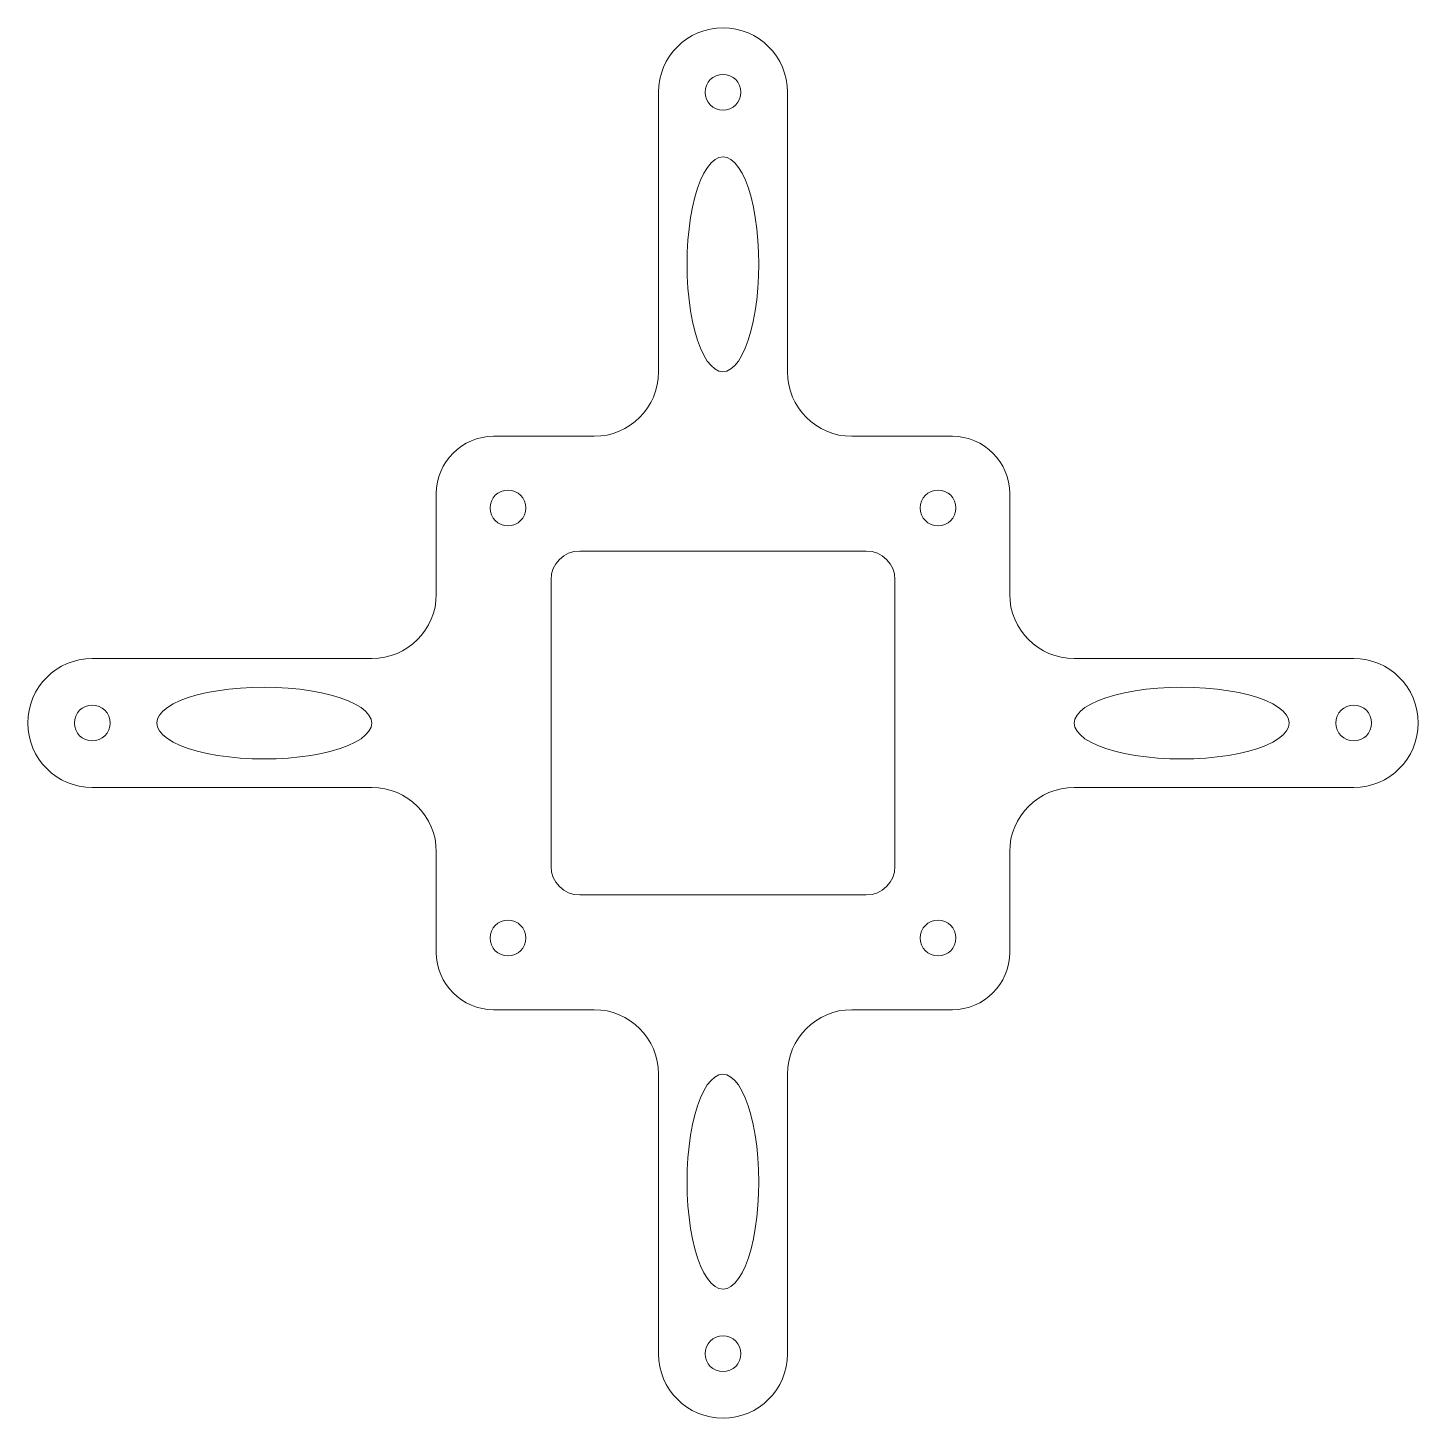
# Model space of a CAD drawing. Header units: millimetres. Extents: x -48.5 to 48.5, y -48.5 to 48.5.
import ezdxf

# ---------------------------------------------------------------- set-up
doc = ezdxf.new("R2010")
doc.units = ezdxf.units.MM

msp = doc.modelspace()

# ---------------------------------------------------------------- linework, layer by layer
at = {"color": 7, "linetype": 'Continuous', "lineweight": 15}
for p, q in [((-4.5, 44), (-4.5, 24.49)), ((4.5, 24.49), (4.5, 44)), ((-8.99, 20), (-16, 20)), ((16, 20), (8.99, 20)), ((-20, 16), (-20, 8.99)), ((20, 8.99), (20, 16)), ((9.995, 11.995), (-9.995, 11.995)), ((-11.995, 9.995), (-11.995, -9.995)), ((11.995, -9.995), (11.995, 9.995)), ((-24.49, 4.5), (-44, 4.5)), ((44, 4.5), (24.49, 4.5)), ((-44, -4.5), (-24.49, -4.5)), ((24.49, -4.5), (44, -4.5)), ((-20, -8.99), (-20, -16)), ((20, -16), (20, -8.99)), ((-9.995, -11.995), (9.995, -11.995)), ((-16, -20), (-8.99, -20)), ((8.99, -20), (16, -20)), ((-4.5, -24.49), (-4.5, -44)), ((4.5, -44), (4.5, -24.49))]:
    msp.add_line(p, q, dxfattribs=at)
at = {"color": 7, "linetype": 'Continuous', "lineweight": 15, "flags": 128}
for points in [[(0, 39.5), (-0.281, 39.453), (-0.558, 39.312), (-0.828, 39.08), (-1.087, 38.758), (-1.334, 38.352), (-1.563, 37.866), (-1.773, 37.306), (-1.96, 36.679), (-2.123, 35.994), (-2.26, 35.258), (-2.368, 34.482), (-2.446, 33.674), (-2.494, 32.846), (-2.51, 32.007), (-2.495, 31.167), (-2.448, 30.339), (-2.371, 29.531), (-2.264, 28.755), (-2.129, 28.019), (-1.967, 27.333), (-1.78, 26.706), (-1.571, 26.146), (-1.342, 25.66), (-1.096, 25.253), (-0.837, 24.931), (-0.567, 24.698), (-0.29, 24.557), (-0.01, 24.51), (0.271, 24.557), (0.548, 24.698), (0.818, 24.93), (1.077, 25.252), (1.324, 25.658), (1.553, 26.144), (1.763, 26.704), (1.95, 27.331), (2.113, 28.016), (2.25, 28.752), (2.358, 29.528), (2.436, 30.336), (2.484, 31.164), (2.5, 32.003), (2.485, 32.843), (2.438, 33.671), (2.361, 34.479), (2.254, 35.255), (2.119, 35.991), (1.957, 36.677), (1.77, 37.304), (1.561, 37.864), (1.332, 38.35), (1.086, 38.757), (0.827, 39.079), (0.557, 39.312), (0.28, 39.453), (0, 39.5)], [(-39.5, 0), (-39.453, -0.281), (-39.312, -0.558), (-39.08, -0.828), (-38.758, -1.087), (-38.352, -1.334), (-37.866, -1.563), (-37.306, -1.773), (-36.679, -1.96), (-35.994, -2.123), (-35.258, -2.26), (-34.482, -2.368), (-33.674, -2.446), (-32.846, -2.494), (-32.007, -2.51), (-31.167, -2.495), (-30.339, -2.448), (-29.531, -2.371), (-28.755, -2.264), (-28.019, -2.129), (-27.333, -1.967), (-26.706, -1.78), (-26.146, -1.571), (-25.66, -1.342), (-25.253, -1.096), (-24.931, -0.837), (-24.698, -0.567), (-24.557, -0.29), (-24.51, -0.01), (-24.557, 0.271), (-24.698, 0.548), (-24.93, 0.818), (-25.252, 1.077), (-25.658, 1.324), (-26.144, 1.553), (-26.704, 1.763), (-27.331, 1.95), (-28.016, 2.113), (-28.752, 2.25), (-29.528, 2.358), (-30.336, 2.436), (-31.164, 2.484), (-32.003, 2.5), (-32.843, 2.485), (-33.671, 2.438), (-34.479, 2.361), (-35.255, 2.254), (-35.991, 2.119), (-36.677, 1.957), (-37.304, 1.77), (-37.864, 1.561), (-38.35, 1.332), (-38.757, 1.086), (-39.079, 0.827), (-39.312, 0.557), (-39.453, 0.28), (-39.5, 0)], [(39.5, 0), (39.453, 0.28), (39.312, 0.557), (39.079, 0.827), (38.757, 1.086), (38.35, 1.332), (37.864, 1.561), (37.304, 1.77), (36.677, 1.957), (35.991, 2.119), (35.255, 2.254), (34.479, 2.361), (33.671, 2.438), (32.843, 2.485), (32.003, 2.5), (31.164, 2.484), (30.336, 2.436), (29.528, 2.358), (28.752, 2.25), (28.016, 2.113), (27.331, 1.95), (26.704, 1.763), (26.144, 1.553), (25.658, 1.324), (25.252, 1.077), (24.93, 0.818), (24.698, 0.548), (24.557, 0.271), (24.51, -0.01), (24.557, -0.29), (24.698, -0.567), (24.931, -0.837), (25.253, -1.096), (25.66, -1.342), (26.146, -1.571), (26.706, -1.78), (27.333, -1.967), (28.019, -2.129), (28.755, -2.264), (29.531, -2.371), (30.339, -2.448), (31.167, -2.495), (32.007, -2.51), (32.846, -2.494), (33.674, -2.446), (34.482, -2.368), (35.258, -2.26), (35.994, -2.123), (36.679, -1.96), (37.306, -1.773), (37.866, -1.563), (38.352, -1.334), (38.758, -1.087), (39.08, -0.828), (39.312, -0.558), (39.453, -0.281), (39.5, 0)], [(0, -39.5), (0.28, -39.453), (0.557, -39.312), (0.827, -39.079), (1.086, -38.757), (1.332, -38.35), (1.561, -37.864), (1.77, -37.304), (1.957, -36.677), (2.119, -35.991), (2.254, -35.255), (2.361, -34.479), (2.438, -33.671), (2.485, -32.843), (2.5, -32.003), (2.484, -31.164), (2.436, -30.336), (2.358, -29.528), (2.25, -28.752), (2.113, -28.016), (1.95, -27.331), (1.763, -26.704), (1.553, -26.144), (1.324, -25.658), (1.077, -25.252), (0.818, -24.93), (0.548, -24.698), (0.271, -24.557), (-0.01, -24.51), (-0.29, -24.557), (-0.567, -24.698), (-0.837, -24.931), (-1.096, -25.253), (-1.342, -25.66), (-1.571, -26.146), (-1.78, -26.706), (-1.967, -27.333), (-2.129, -28.019), (-2.264, -28.755), (-2.371, -29.531), (-2.448, -30.339), (-2.495, -31.167), (-2.51, -32.007), (-2.494, -32.846), (-2.446, -33.674), (-2.368, -34.482), (-2.26, -35.258), (-2.123, -35.994), (-1.96, -36.679), (-1.773, -37.306), (-1.563, -37.866), (-1.334, -38.352), (-1.087, -38.758), (-0.828, -39.08), (-0.558, -39.312), (-0.281, -39.453), (0, -39.5)]]:
    msp.add_lwpolyline(points, dxfattribs=at)
at = {"color": 7, "linetype": 'Continuous', "lineweight": 15}
for centre in [(0, 44), (-15, 15), (15, 15), (-44, 0), (44, 0), (-15, -15), (15, -15), (0, -44)]:
    msp.add_circle(centre, 1.25, dxfattribs=at)
for centre, radius, start, end in [((0, 44), 4.5, 0, 180), ((-8.99, 24.49), 4.49, 270, 0), ((8.99, 24.49), 4.49, 180, 270), ((-16, 16), 4, 90, 180), ((16, 16), 4, 0, 90), ((-9.995, 9.995), 2, 90, 180), ((9.995, 9.995), 2, 0, 90), ((-24.49, 8.99), 4.49, 270, 0), ((24.49, 8.99), 4.49, 180, 270), ((-44, 0), 4.5, 90, 270), ((44, 0), 4.5, 270, 90), ((-24.49, -8.99), 4.49, 0, 90), ((24.49, -8.99), 4.49, 90, 180), ((-9.995, -9.995), 2, 180, 270), ((9.995, -9.995), 2, 270, 0), ((-16, -16), 4, 180, 270), ((16, -16), 4, 270, 0), ((-8.99, -24.49), 4.49, 0, 90), ((8.99, -24.49), 4.49, 90, 180), ((0, -44), 4.5, 180, 0)]:
    msp.add_arc(centre, radius, start, end, dxfattribs=at)

doc.saveas('drawing.dxf')
